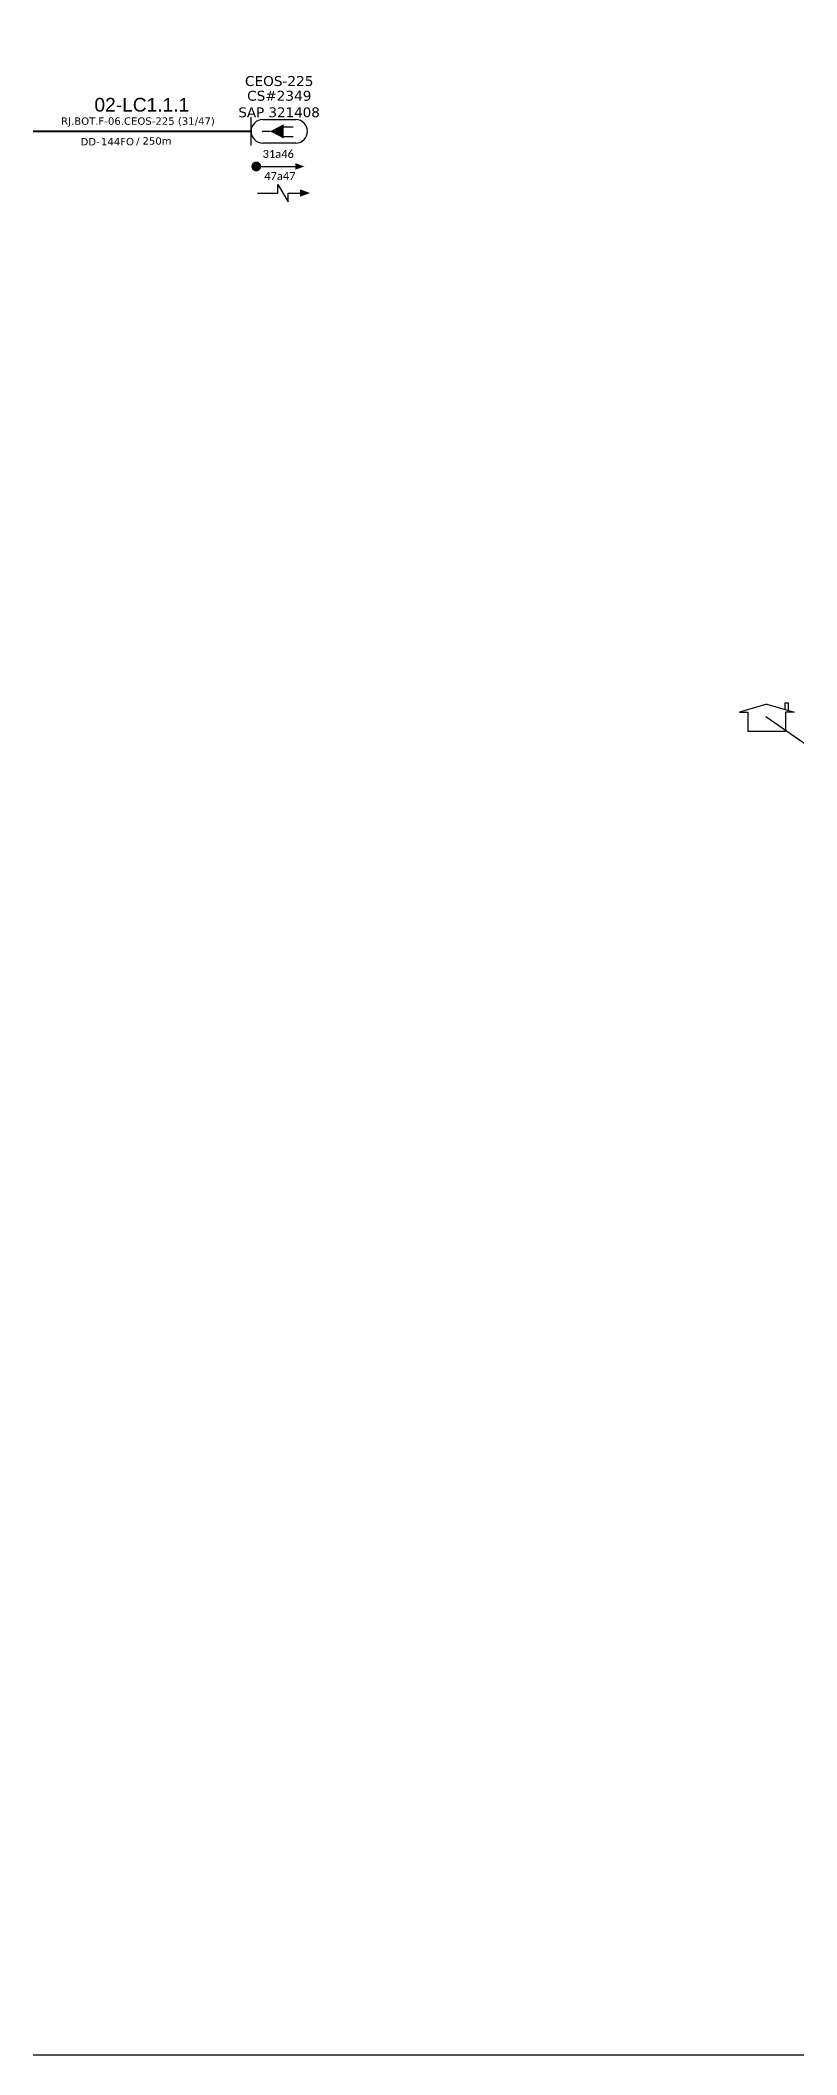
# Model space of a CAD drawing. Header units: metres. Extents: x -1286 to -445, y -500 to 94.
# Drawn here: x -921.6 to -809.6, y -499.8 to -201.5 of the extents above; entities that cross this region are included whole.
import ezdxf
from ezdxf.enums import TextEntityAlignment as Align

# ---------------------------------------------------------------- set-up
doc = ezdxf.new("R2010")
doc.units = ezdxf.units.M
doc.linetypes.add('ARILSUPP', pattern=[2.98, 1.42, -0.71, 0.14, -0.71])
for name, color, linetype in [('20.4-CEOS', 1, 'Continuous'), ('20.5-CABO AÉREO', 1, 'Continuous'), ('CEO', 1, 'Continuous'), ('LC1', 3, 'Continuous'), ('SETA', 7, 'Continuous'), ('surveys', 7, 'Continuous')]:
    doc.layers.add(name, color=color, linetype=linetype)
doc.layers.add('40.1-ETIQUETAS', color=1, linetype='Continuous', lineweight=20)
doc.layers.add('DROP DE CLIENTE', color=140, linetype='Continuous', plot=False)
doc.styles.add('ARIAL', font='arial.ttf')
doc.styles.add('siredit', font='verdana.ttf')

msp = doc.modelspace()

# ---------------------------------------------------------------- linework, layer by layer
msp.add_lwpolyline([(-1286.07, -499.81), (-445.07, -499.81), (-445.07, 94.19), (-1286.07, 94.19)], close=True)
at = {"color": 7, "const_width": 0.726}
msp.add_lwpolyline([(-889.99, -220.19, 1), (-889.27, -220.19, 1)], format="xyb", close=True, dxfattribs=at)
at = {"color": 7}
for points in [[(-889.63, -220.19), (-883.84, -220.19)], [(-886.44, -224.14), (-886.44, -222.85), (-884.91, -225.42), (-884.91, -224.14)]]:
    msp.add_lwpolyline(points, dxfattribs=at)
at = {"layer": '20.4-CEOS', "color": 7}
for p, q in [((-888.67, -213.26), (-883.79, -213.26)), ((-883.79, -216.73), (-888.67, -216.73))]:
    msp.add_line(p, q, dxfattribs=at)
for points in [[(-890.4, -217.09), (-890.4, -212.9)], [(-885.65, -214.3), (-884.17, -214.3)], [(-887.58, -214.99), (-888.75, -214.99)], [(-885.65, -215.75), (-884.17, -215.75)]]:
    msp.add_lwpolyline(points, dxfattribs=at)
msp.add_lwpolyline([(-887.58, -214.99, 0, 2.14, 0), (-885.56, -214.99, 2.14, 2.14, 0)], format="xyseb", dxfattribs=at)
for centre, start, end in [((-888.67, -214.99), 90, 270), ((-883.79, -214.99), 270, 90)]:
    msp.add_arc(centre, 1.74, start, end, dxfattribs=at)
at = {"layer": '20.5-CABO AÉREO', "color": 7, "ltscale": 8, "const_width": 0.29}
msp.add_lwpolyline([(-926.69, -214.99), (-890.4, -214.99)], dxfattribs=at)
at = {"layer": 'DROP DE CLIENTE'}
msp.add_lwpolyline([(-814.23, -301.65), (-794.91, -315.02)], dxfattribs=at)
at = {"layer": 'SETA', "color": 7}
for points in [[(-889.45, -224.14), (-886.44, -224.14)], [(-884.91, -224.14), (-882.59, -224.14)]]:
    msp.add_lwpolyline(points, dxfattribs=at)
for points in [[(-883.84, -219.71), (-882.51, -220.19), (-883.84, -220.68)], [(-883.14, -223.59), (-881.68, -224.12), (-883.14, -224.66)]]:
    msp.add_solid(points, dxfattribs=at)
at = {"layer": 'surveys'}
for p, q in [((-814.05, -299.8), (-818.1, -300.98)), ((-818.1, -300.98), (-816.83, -300.98)), ((-816.82, -303.88), (-816.82, -300.99)), ((-814.05, -299.8), (-810.01, -300.98)), ((-811.34, -299.62), (-810.91, -299.62)), ((-811.34, -300.57), (-811.34, -299.62)), ((-810.01, -300.98), (-811.28, -300.98)), ((-811.28, -300.98), (-811.28, -303.88)), ((-810.91, -299.62), (-810.91, -300.7)), ((-811.28, -303.88), (-816.82, -303.88))]:
    msp.add_line(p, q, dxfattribs=at)

# ---------------------------------------------------------------- texts
at = {"layer": '20.4-CEOS', "color": 7, "style": 'siredit'}
for s, height, p in [('SAP 321408', 1.451, (-886.26, -212.17)), ('CS#2349', 1.471, (-886.23, -209.72))]:
    msp.add_text(s, height=height, dxfattribs=at).set_placement(p, align=Align.MIDDLE_CENTER)
at = {"layer": '40.1-ETIQUETAS', "color": 7, "style": 'siredit'}
msp.add_text('RJ.BOT.F-06.CEOS-225 (31/47)', height=1.0886, dxfattribs=at).set_placement((-907.15, -213.47), align=Align.MIDDLE_CENTER)
for s, height, p in [('DD-', 1.089, (-912.81, -216.53)), ('144FO', 1.089, (-907.74, -216.51)), ('/', 1.09, (-906.91, -216.41))]:
    msp.add_text(s, height=height, dxfattribs=at).set_placement(p, align=Align.MIDDLE_RIGHT)
msp.add_text('250m', height=1.089, dxfattribs=at).set_placement((-906.48, -216.41), align=Align.MIDDLE_LEFT)
at = {"layer": '40.1-ETIQUETAS', "color": 7, "char_height": 1.1851, "width": 20.2436, "attachment_point": 5, "style": 'ARIAL'}
for s, insert in [('{\\fCalibri|b0|i0|c0|p34;31a46}', (-886.38, -218.34)), ('{\\fCalibri|b0|i0|c0|p34;47a47}', (-886.14, -221.6))]:
    msp.add_mtext(s, dxfattribs=dict(at, insert=insert))
at = {"layer": 'CEO', "color": 7, "style": 'siredit'}
msp.add_text('CEOS-225', height=1.471, dxfattribs=at).set_placement((-886.24, -207.54), align=Align.MIDDLE_CENTER)
at = {"layer": 'LC1', "color": 7, "linetype": 'ARILSUPP', "style": 'ARIAL'}
msp.add_text('02-LC1.1.1', height=2.032, dxfattribs=at).set_placement((-906.57, -211.05), align=Align.MIDDLE_CENTER)

doc.saveas('drawing.dxf')
